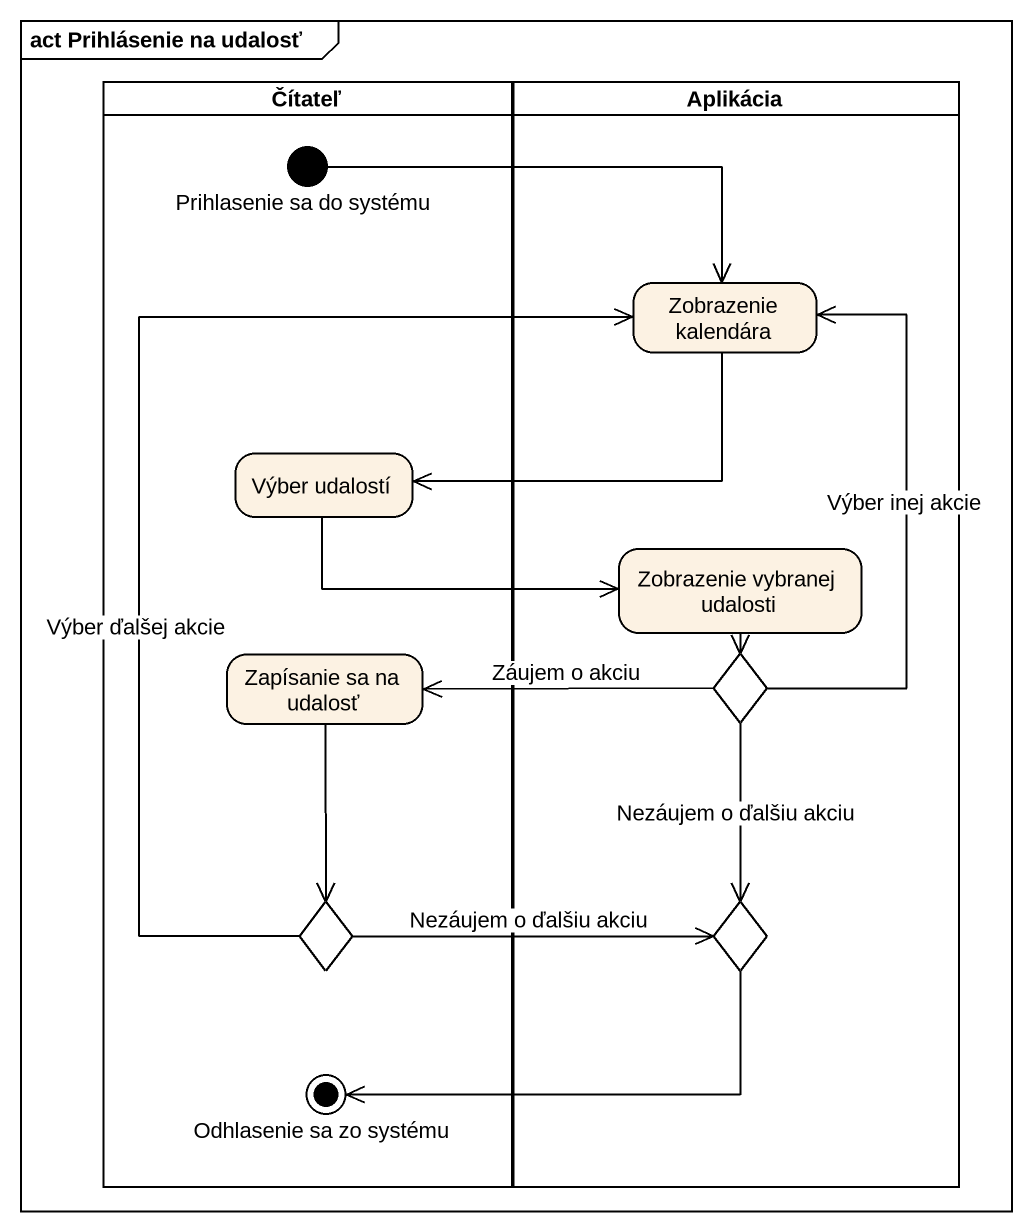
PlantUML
@startuml
mainframe act Prihlásenie na udalosť
hide empty description
state Čítateľ <<partition>> {
  state "Prihlasenie sa do systému" as Prihlasenie_sa_do_systému <<start>>
  state "Výber udalostí" as Výber_udalostí
  state "Zapísanie sa na udalosť" as Zapísanie_sa_na_udalosť
  state choice2 <<choice>>
  state "Odhlasenie sa zo systému" as Odhlasenie_sa_zo_systému <<end>>
}
state Aplikácia <<partition>> {
  state "Zobrazenie kalendára" as Zobrazenie_kalendára
  state "Zobrazenie vybranej udalosti" as Zobrazenie_vybranej_udalosti
  state choice1 <<choice>>
  state choice3 <<choice>>
}
Prihlasenie_sa_do_systému -right-> Zobrazenie_kalendára
Zobrazenie_kalendára -left-> Výber_udalostí
Výber_udalostí -right-> Zobrazenie_vybranej_udalosti
Zobrazenie_vybranej_udalosti --> choice1
Zapísanie_sa_na_udalosť --> choice2
choice1 -up-> Zobrazenie_kalendára : Výber inej akcie
choice1 -left-> Zapísanie_sa_na_udalosť : Záujem o akciu
choice1 --> choice3 : Nezáujem o ďalšiu akciu
choice2 -up-> Zobrazenie_kalendára : Výber ďalšej akcie
choice2 -right-> choice3 : Nezáujem o ďalšiu akciu
choice3 -left-> Odhlasenie_sa_zo_systému
@enduml
